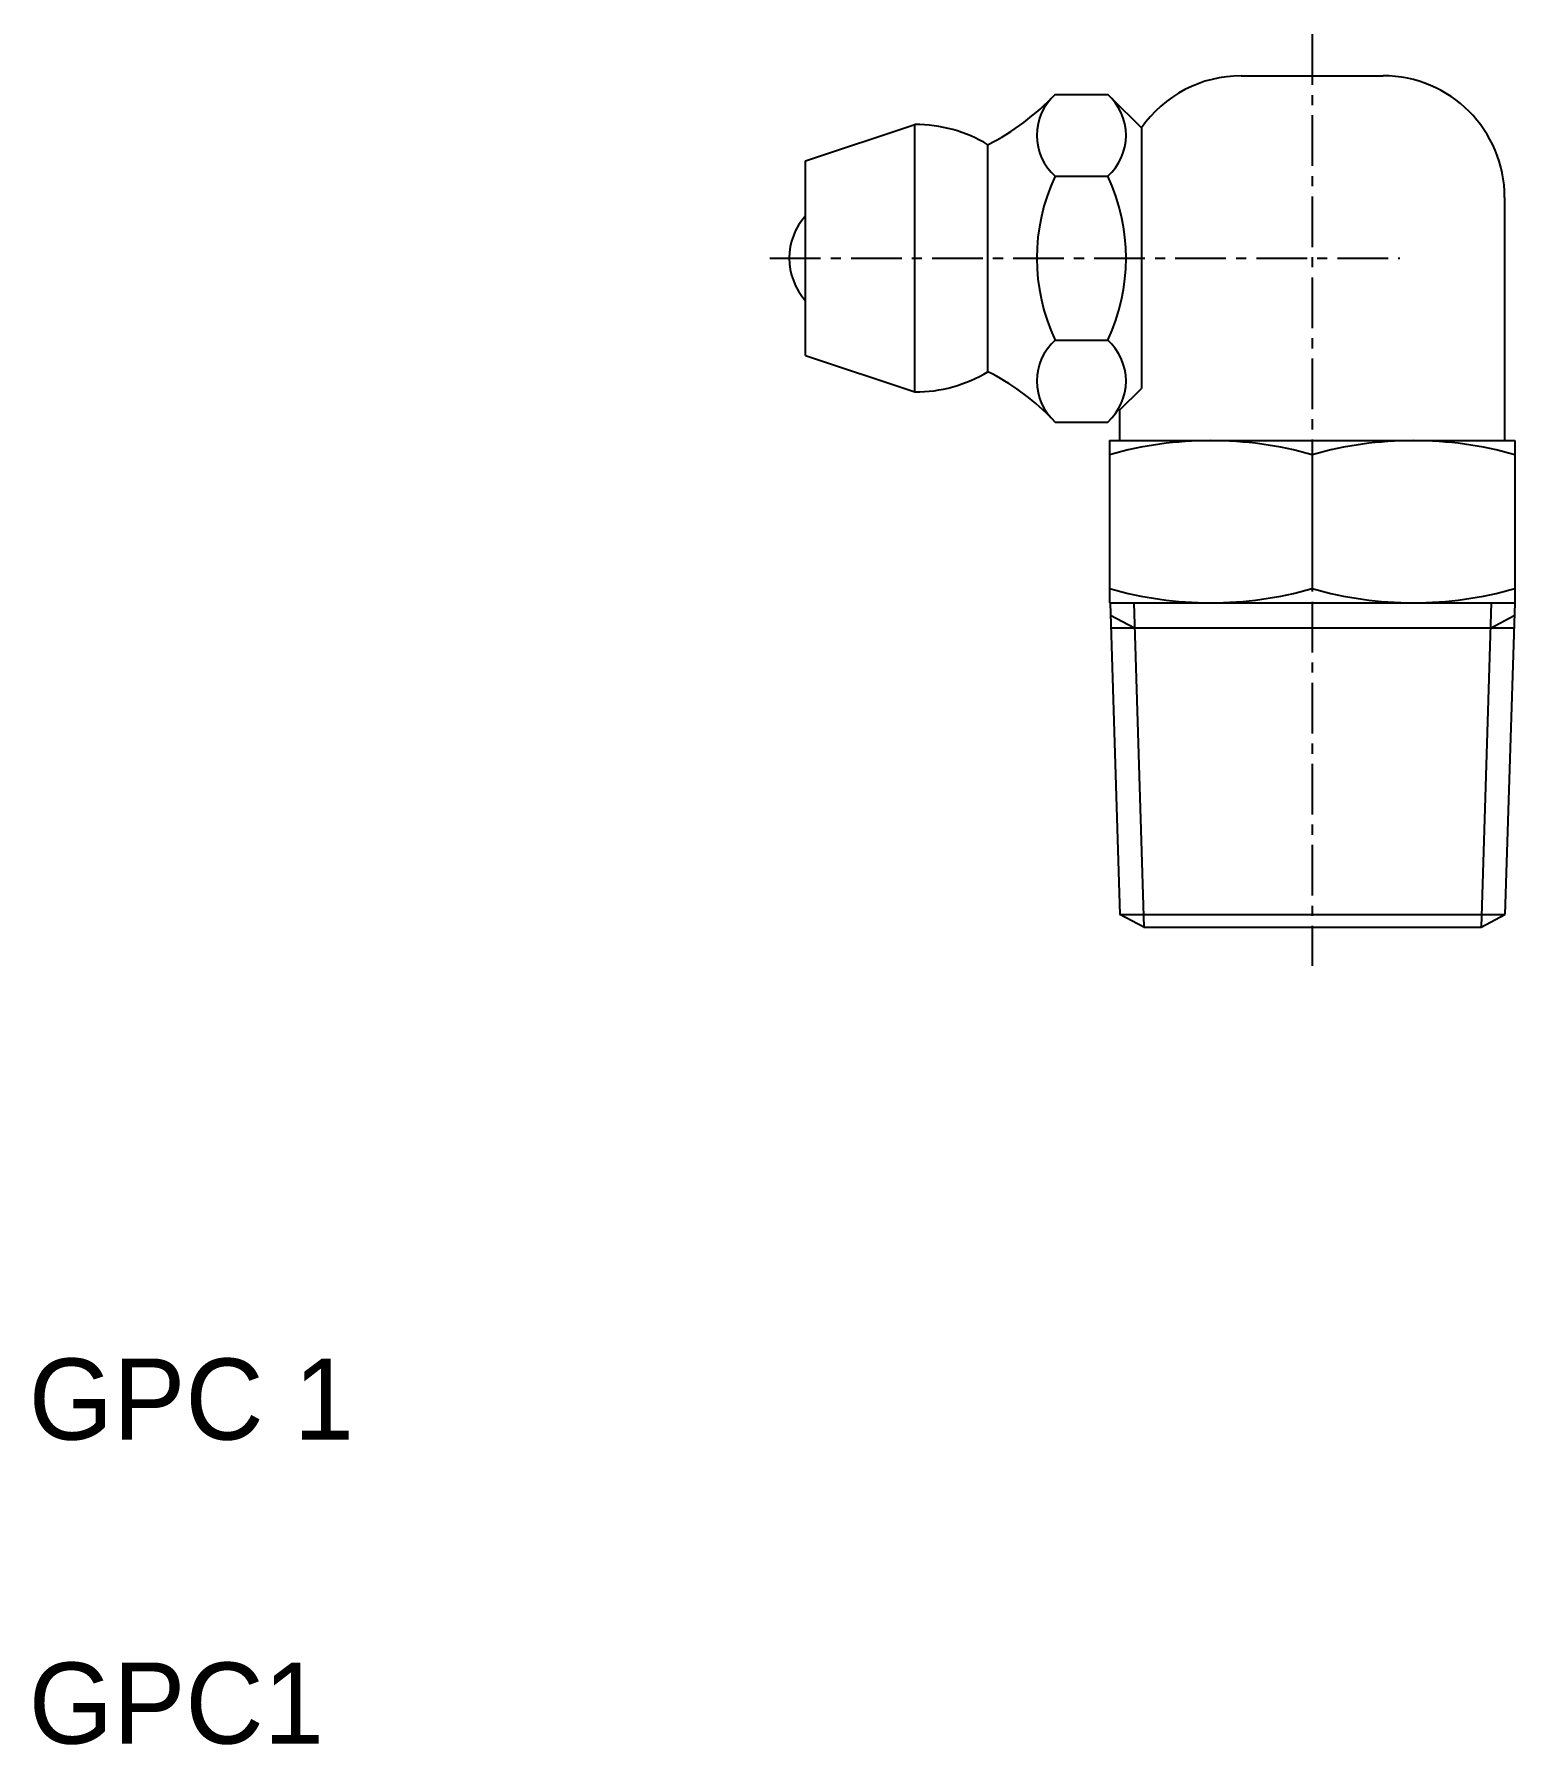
# Model space of a CAD drawing. Extents: x 5.1 to 41.7, y 5 to 47.2.
import ezdxf

# ---------------------------------------------------------------- set-up
doc = ezdxf.new("R2010")
doc.units = 0
doc.linetypes.add('CENTER', pattern=[2, 1.25, -0.25, 0.25, -0.25])
doc.layers.get('0').update_dxf_attribs({"linetype": 'CONTINUOUS'})
doc.layers.add('CENTER', color=1, linetype='CENTER')

msp = doc.modelspace()

# ---------------------------------------------------------------- linework, layer by layer
at = {"color": 7, "linetype": 'CONTINUOUS'}
for p, q in [((34.914, 46.145), (38.414, 46.145)), ((30.322, 45.686), (31.622, 45.686)), ((32.451, 44.858), (31.724, 45.585)), ((24.164, 44.045), (26.864, 44.945)), ((26.864, 38.345), (26.864, 44.945)), ((32.451, 44.858), (32.451, 38.432)), ((28.664, 38.845), (28.664, 44.445)), ((24.164, 39.245), (24.164, 44.045)), ((30.322, 43.665), (31.622, 43.665)), ((41.414, 43.145), (41.414, 37.145)), ((30.322, 39.624), (31.622, 39.624)), ((24.164, 39.245), (26.864, 38.345)), ((31.914, 37.895), (32.451, 38.432)), ((30.322, 37.603), (31.622, 37.603)), ((31.914, 37.895), (31.914, 37.145)), ((31.664, 37.145), (41.664, 37.145)), ((31.664, 37.145), (31.664, 33.145)), ((41.664, 37.145), (41.664, 33.145)), ((36.664, 36.795), (36.664, 33.495)), ((31.664, 33.145), (41.664, 33.145)), ((31.682, 33.145), (31.923, 25.452)), ((41.662, 33.145), (41.422, 25.452)), ((41.643, 32.521), (31.702, 32.521)), ((31.923, 25.452), (41.422, 25.452)), ((32.513, 25.145), (31.923, 25.452)), ((40.831, 25.145), (41.422, 25.452)), ((32.513, 25.145), (40.831, 25.145))]:
    msp.add_line(p, q, dxfattribs=at)
at = {"color": 3, "linetype": 'CONTINUOUS'}
for p, q in [((32.263, 33.145), (32.513, 25.145)), ((41.081, 33.145), (40.831, 25.145)), ((32.283, 32.521), (31.692, 32.828)), ((41.062, 32.521), (41.652, 32.828))]:
    msp.add_line(p, q, dxfattribs=at)
at = {"color": 7, "linetype": 'CONTINUOUS'}
for centre, radius, start, end in [((34.914, 43.145), 3, 90, 145.1821), ((38.414, 43.145), 3, 0, 90), ((25.952, 49.797), 6, 296.874, 316.757), ((31.232, 44.676), 1.359, 131.9851, 228.0149), ((30.713, 44.676), 1.359, 311.9851, 48.0149), ((26.864, 41.455), 3.49, 58.9518, 90), ((34.634, 41.645), 4.762, 154.8911, 205.1089), ((27.31, 41.645), 4.762, 334.8911, 25.1089), ((25.339, 41.645), 1.575, 138.2478, 221.7522), ((31.232, 38.614), 1.359, 131.9851, 228.0149), ((30.713, 38.614), 1.359, 311.9851, 48.0149), ((26.864, 41.835), 3.49, 270, 301.0482), ((25.952, 33.493), 6, 45.0047, 63.126), ((34.164, 28.041), 9.104, 74.0608, 105.9392), ((39.164, 28.041), 9.104, 74.0608, 105.9392), ((34.164, 42.248), 9.104, 254.0608, 285.9392), ((39.164, 42.248), 9.104, 254.0608, 285.9392)]:
    msp.add_arc(centre, radius, start, end, dxfattribs=at)
at = {"layer": 'CENTER', "color": 1, "linetype": 'CENTER'}
for p, q in [((36.664, 47.171), (36.664, 24.186)), ((23.288, 41.645), (38.825, 41.645))]:
    msp.add_line(p, q, dxfattribs=at)

# ---------------------------------------------------------------- texts
at = {"color": 7, "linetype": 'CONTINUOUS'}
for s, p in [('GPC 1', (5, 12.5)), ('GPC1', (5, 5))]:
    msp.add_text(s, height=2, dxfattribs=at).set_placement(p)

doc.saveas('drawing.dxf')
